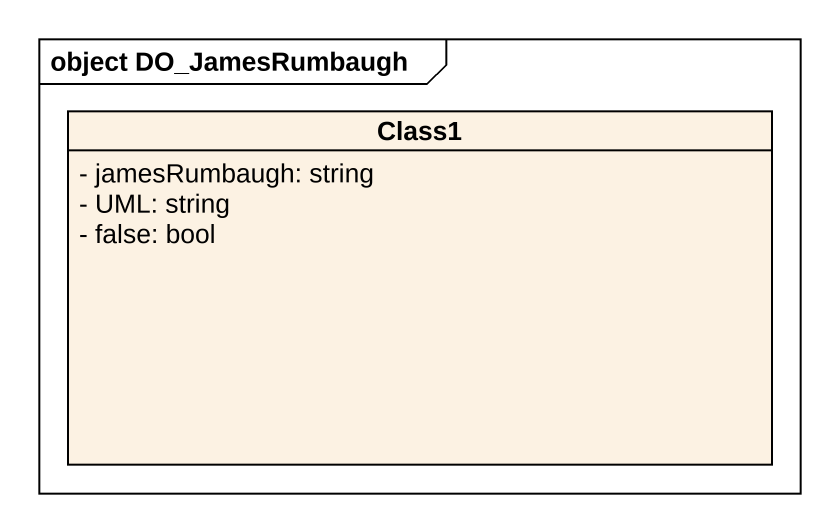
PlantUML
@startuml
mainframe object DO_JamesRumbaugh
hide circle
hide empty members
skinparam classAttributeIconSize 0
class Class1 {
  - jamesRumbaugh: string
  - UML: string
  - false: bool
}
@enduml
